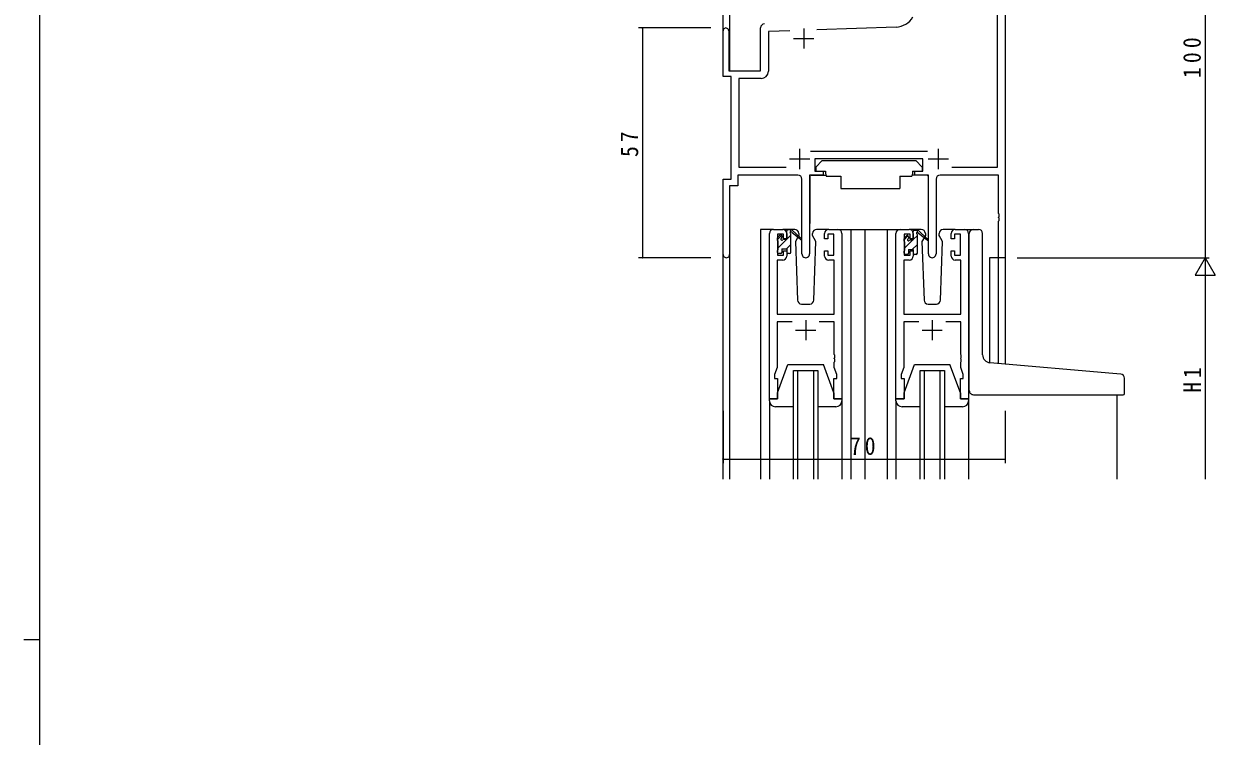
# Model space of a CAD drawing. Units: millimetres, scale not verified. Extents: x -594 to 539, y -420 to 386.
# Drawn here: x -594 to -298.4, y -17 to 159.8 of the extents above; entities that cross this region are included whole.
import ezdxf

# ---------------------------------------------------------------- set-up
doc = ezdxf.new("R2010")
doc.units = ezdxf.units.MM
doc.header["$LTSCALE"] = 2
for name, color, linetype, lineweight in [('0-1_YKK_ZWAK', 7, 'Continuous', 9), ('0-3_YKK_11', 7, 'Continuous', 9), ('0-4_YKK_12', 2, 'Continuous', 9), ('0-6_YKK_13', 4, 'Continuous', 9), ('0-7_YKK_D', 6, 'Continuous', 9)]:
    doc.layers.add(name, color=color, linetype=linetype, lineweight=lineweight)
doc.styles.add('ＭＳ ゴシック', font='')
doc.styles.get('ＭＳ ゴシック').set_extended_font_data('MS Gothic')

msp = doc.modelspace()

# ---------------------------------------------------------------- linework, layer by layer
at = {"layer": '0-1_YKK_ZWAK'}
for p, q in [((-590, -368), (-590, 382)), ((-594, 7), (-590, 7))]:
    msp.add_line(p, q, dxfattribs=at)
at = {"layer": '0-3_YKK_11'}
for p, q in [((-350.5, 201.741), (-350.5, 101.741)), ((-352.43, 124.171), (-352.43, 173.211)), ((-420.5, 146.741), (-420.5, 158.041)), ((-419.1, 158.041), (-419.1, 148.141)), ((-411.2, 148.141), (-411.2, 158.775)), ((-403.933, 158.064), (-409.27, 157.877)), ((-409.27, 157.877), (-409.27, 148.011)), ((-400.5, 158.641), (-400.5, 153.641)), ((-377.574, 158.984), (-397.21, 158.298)), ((-403, 156.141), (-398, 156.141)), ((-419.1, 148.141), (-411.2, 148.141)), ((-418.5, 146.741), (-420.5, 146.741)), ((-418.5, 121.241), (-418.5, 146.741)), ((-416.57, 146.211), (-416.57, 124.171)), ((-411.07, 146.211), (-416.57, 146.211)), ((-401.5, 128.741), (-401.5, 123.741)), ((-398.808, 128.171), (-369.793, 128.171)), ((-367.1, 128.741), (-367.1, 123.741)), ((-416.57, 124.171), (-404.851, 124.171)), ((-404, 126.241), (-399, 126.241)), ((-397.7, 126.241), (-397.7, 123.241)), ((-370.9, 126.241), (-397.7, 126.241)), ((-370.9, 123.241), (-370.9, 126.241)), ((-369.6, 126.241), (-364.6, 126.241)), ((-363.75, 124.171), (-352.43, 124.171)), ((-363.75, 124.171), (-352.43, 124.171)), ((-420.5, 121.241), (-418.5, 121.241)), ((-420.5, 102.556), (-420.5, 121.241)), ((-416.87, 122.241), (-416.87, 119.611)), ((-401.95, 122.241), (-416.87, 122.241)), ((-400.95, 102.691), (-400.95, 121.241)), ((-399.05, 122.241), (-399.05, 102.691)), ((-395.7, 122.241), (-399.05, 122.241)), ((-397.7, 123.241), (-395.7, 123.241)), ((-395.7, 123.241), (-395.7, 122.241)), ((-372.9, 123.241), (-370.9, 123.241)), ((-372.9, 122.241), (-372.9, 123.241)), ((-369.55, 122.241), (-372.9, 122.241)), ((-369.55, 102.691), (-369.55, 122.241)), ((-367.65, 121.241), (-367.65, 102.691)), ((-352.13, 122.241), (-366.65, 122.241)), ((-352.13, 112.699), (-352.13, 122.241)), ((-418.87, 119.611), (-418.87, 102.556)), ((-416.87, 119.611), (-418.87, 119.611)), ((-352.01, 112.516), (-352.13, 112.699)), ((-352.01, 111.966), (-352.01, 112.516)), ((-352.13, 111.783), (-352.01, 111.966)), ((-352.13, 111.699), (-352.13, 111.783)), ((-352.01, 111.516), (-352.13, 111.699)), ((-352.13, 110.783), (-352.01, 110.966)), ((-352.13, 101.741), (-352.13, 110.783)), ((-352.01, 110.966), (-352.01, 111.516)), ((-409, 66.741), (-409, 107.741)), ((-408, 108.741), (-405.7, 108.741)), ((-407, 107.541), (-407, 102.341)), ((-405.5, 107.541), (-407, 107.541)), ((-405.5, 106.441), (-405.5, 107.541)), ((-404.7, 106.441), (-405.5, 106.441)), ((-404.7, 107.741), (-404.7, 106.441)), ((-395.3, 106.441), (-395.3, 107.741)), ((-394.5, 106.441), (-395.3, 106.441)), ((-394.5, 107.541), (-394.5, 106.441)), ((-393, 107.541), (-394.5, 107.541)), ((-394.3, 108.741), (-392, 108.741)), ((-393, 102.341), (-393, 107.541)), ((-391, 107.741), (-391, 66.741)), ((-377.6, 66.741), (-377.6, 107.741)), ((-376.6, 108.741), (-374.3, 108.741)), ((-375.6, 107.541), (-375.6, 102.341)), ((-374.1, 107.541), (-375.6, 107.541)), ((-374.1, 106.441), (-374.1, 107.541)), ((-373.3, 106.441), (-374.1, 106.441)), ((-373.3, 107.741), (-373.3, 106.441)), ((-363.9, 106.441), (-363.9, 107.741)), ((-363.1, 106.441), (-363.9, 106.441)), ((-363.1, 107.541), (-363.1, 106.441)), ((-361.6, 107.541), (-363.1, 107.541)), ((-362.9, 108.741), (-360.6, 108.741)), ((-361.6, 102.341), (-361.6, 107.541)), ((-359.6, 107.741), (-359.6, 66.741)), ((-407.07, 101.141), (-407.07, 87.741)), ((-405.7, 101.141), (-407.07, 101.141)), ((-407, 102.341), (-405.5, 102.341)), ((-405.5, 103.441), (-404.7, 103.441)), ((-405.5, 102.341), (-405.5, 103.441)), ((-404.7, 103.441), (-404.7, 102.141)), ((-395.3, 103.441), (-394.5, 103.441)), ((-395.3, 102.141), (-395.3, 103.441)), ((-394.5, 103.441), (-394.5, 102.341)), ((-394.5, 102.341), (-393, 102.341)), ((-392.93, 101.141), (-394.3, 101.141)), ((-392.93, 87.741), (-392.93, 101.141)), ((-375.67, 101.141), (-375.67, 87.741)), ((-374.3, 101.141), (-375.67, 101.141)), ((-375.6, 102.341), (-374.1, 102.341)), ((-374.1, 103.441), (-373.3, 103.441)), ((-374.1, 102.341), (-374.1, 103.441)), ((-373.3, 103.441), (-373.3, 102.141)), ((-363.9, 103.441), (-363.1, 103.441)), ((-363.9, 102.141), (-363.9, 103.441)), ((-363.1, 103.441), (-363.1, 102.341)), ((-363.1, 102.341), (-361.6, 102.341)), ((-361.53, 101.141), (-362.9, 101.141)), ((-361.53, 87.741), (-361.53, 101.141)), ((-350.5, 101.741), (-352.13, 101.741)), ((-407.07, 87.741), (-392.93, 87.741)), ((-407.07, 85.811), (-407.07, 74.472)), ((-403.351, 85.811), (-407.07, 85.811)), ((-400, 86.241), (-400, 81.241)), ((-392.93, 85.811), (-396.65, 85.811)), ((-392.93, 77.699), (-392.93, 85.811)), ((-375.67, 87.741), (-361.53, 87.741)), ((-375.67, 85.811), (-375.67, 74.472)), ((-371.951, 85.811), (-375.67, 85.811)), ((-368.6, 86.241), (-368.6, 81.241)), ((-361.53, 85.811), (-365.25, 85.811)), ((-361.53, 77.699), (-361.53, 85.811)), ((-402.5, 83.741), (-397.5, 83.741)), ((-371.1, 83.741), (-366.1, 83.741)), ((-392.81, 77.516), (-392.93, 77.699)), ((-392.93, 76.783), (-392.81, 76.966)), ((-392.81, 76.966), (-392.81, 77.516)), ((-361.41, 77.516), (-361.53, 77.699)), ((-361.53, 76.783), (-361.41, 76.966)), ((-361.41, 76.966), (-361.41, 77.516)), ((-407.07, 74.472), (-407.7, 72.741)), ((-392.93, 76.699), (-392.93, 76.783)), ((-392.81, 76.516), (-392.93, 76.699)), ((-392.93, 75.783), (-392.81, 75.966)), ((-392.93, 74.472), (-392.93, 75.783)), ((-392.3, 72.741), (-392.93, 74.472)), ((-392.81, 75.966), (-392.81, 76.516)), ((-375.67, 74.472), (-376.3, 72.741)), ((-361.53, 76.699), (-361.53, 76.783)), ((-361.41, 76.516), (-361.53, 76.699)), ((-361.53, 75.783), (-361.41, 75.966)), ((-361.53, 74.472), (-361.53, 75.783)), ((-360.9, 72.741), (-361.53, 74.472)), ((-361.41, 75.966), (-361.41, 76.516)), ((-407.7, 72.741), (-407.7, 71.741)), ((-407.7, 71.741), (-407, 71.741)), ((-407, 71.741), (-407, 66.741)), ((-393, 71.741), (-392.3, 71.741)), ((-393, 66.741), (-393, 71.741)), ((-392.3, 71.741), (-392.3, 72.741)), ((-376.3, 72.741), (-376.3, 71.741)), ((-376.3, 71.741), (-375.6, 71.741)), ((-375.6, 71.741), (-375.6, 66.741)), ((-361.6, 71.741), (-360.9, 71.741)), ((-361.6, 66.741), (-361.6, 71.741)), ((-360.9, 71.741), (-360.9, 72.741)), ((-407, 66.741), (-409, 66.741)), ((-391, 66.741), (-393, 66.741)), ((-375.6, 66.741), (-377.6, 66.741)), ((-359.6, 66.741), (-361.6, 66.741))]:
    msp.add_line(p, q, dxfattribs=at)
for centre, radius, start, end in [((-410.2, 158.775), 1, 91.99997, 179.99998), ((-377.748, 163.981), 5, 272, 330), ((-419.8, 158.041), 0.7, 359.99998, 180), ((-411.07, 148.011), 1.8, 270, 359.99998), ((-401.95, 121.241), 1, 0, 89.99998), ((-366.65, 121.241), 1, 90, 179.99998), ((-408, 107.741), 1, 90, 179.99998), ((-405.7, 107.741), 1, 0, 89.99998), ((-394.3, 107.741), 1, 90, 179.99998), ((-392, 107.741), 1, 0, 89.99998), ((-376.6, 107.741), 1, 90, 179.99998), ((-374.3, 107.741), 1, 0, 89.99998), ((-362.9, 107.741), 1, 90, 179.99998), ((-360.6, 107.741), 1, 0, 89.99998), ((-419.685, 102.556), 0.815, 179.99998, 0), ((-405.7, 102.141), 1, 270, 359.99998), ((-400, 102.691), 0.95, 179.99998, 0), ((-394.3, 102.141), 1, 180, 269.99998), ((-374.3, 102.141), 1, 270, 359.99998), ((-368.6, 102.691), 0.95, 179.99998, 0), ((-362.9, 102.141), 1, 180, 269.99998)]:
    msp.add_arc(centre, radius, start, end, dxfattribs=at)
at = {"layer": '0-4_YKK_12'}
for p, q in [((-420.5, 158.041), (-420.5, 265.741)), ((-418.87, 265.741), (-418.87, 148.141)), ((-411.2, 108.741), (-411.2, 46.741)), ((-408, 108.741), (-411.2, 108.741)), ((-393.15, 108.741), (-385.3, 108.741)), ((-388.8, 108.741), (-388.8, 46.741)), ((-385.3, 108.741), (-376.6, 108.741)), ((-385.3, 108.741), (-385.3, 46.741)), ((-379.8, 108.741), (-379.8, 46.741)), ((-360.6, 108.741), (-357.4, 108.741)), ((-420.5, 46.741), (-420.5, 102.556)), ((-418.87, 102.556), (-418.87, 46.741)), ((-354.4, 101.741), (-354.4, 75.676)), ((-350.5, 101.741), (-354.4, 101.741)), ((-352.13, 75.473), (-352.13, 101.741)), ((-350.5, 101.741), (-350.5, 75.331)), ((-403, 73.741), (-397, 73.741)), ((-403, 46.741), (-403, 73.741)), ((-402, 73.741), (-402, 46.741)), ((-398, 46.741), (-398, 73.741)), ((-397, 73.741), (-397, 46.741)), ((-371.6, 73.741), (-365.6, 73.741)), ((-371.6, 46.741), (-371.6, 73.741)), ((-370.6, 73.741), (-370.6, 46.741)), ((-366.6, 46.741), (-366.6, 73.741)), ((-365.6, 73.741), (-365.6, 46.741)), ((-322.8, 67.74), (-322.8, 46.741))]:
    msp.add_line(p, q, dxfattribs=at)
at = {"layer": '0-6_YKK_13'}
for p, q in [((-395.898, 125.841), (-372.698, 125.841)), ((-398.948, 121.941), (-398.948, 110.241)), ((-398.648, 122.241), (-395.01, 122.241)), ((-397.498, 123.241), (-395.098, 123.241)), ((-395.098, 123.241), (-395.098, 122.741)), ((-395.098, 122.741), (-394.957, 121.941)), ((-394.957, 121.941), (-391.298, 121.941)), ((-391.298, 121.941), (-391.298, 118.941)), ((-376.639, 121.941), (-376.639, 118.941)), ((-376.639, 121.941), (-373.639, 121.941)), ((-373.498, 122.741), (-373.639, 121.941)), ((-369.953, 122.24), (-373.591, 122.24)), ((-373.498, 123.241), (-373.498, 122.741)), ((-373.498, 123.241), (-371.098, 123.241)), ((-369.653, 121.94), (-369.654, 110.241)), ((-391.298, 118.941), (-376.639, 118.941)), ((-407, 106.235), (-405.941, 107.293)), ((-407, 106.041), (-407, 106.641)), ((-406.912, 106.853), (-406.412, 107.353)), ((-406.8, 104.19), (-403.7, 107.29)), ((-405.9, 107.141), (-405.9, 106.802)), ((-402.714, 108.741), (-405.7, 108.741)), ((-404.7, 106.341), (-404.7, 108.441)), ((-404.676, 108.559), (-404.517, 108.717)), ((-404.4, 108.741), (-403.609, 108.741)), ((-403.7, 108.241), (-403.7, 108.741)), ((-403.7, 103.041), (-403.7, 107.641)), ((-403.416, 108.671), (-401.234, 106.623)), ((-401.266, 106.278), (-403.406, 107.975)), ((-401.942, 106.814), (-402.543, 105.774)), ((-401.696, 107.241), (-401.765, 107.121)), ((-401.714, 107.776), (-401.696, 107.241)), ((-398.305, 107.241), (-398.287, 107.776)), ((-397.458, 105.774), (-398.305, 107.241)), ((-397.458, 105.774), (-398.305, 107.241)), ((-394.3, 108.741), (-397.287, 108.741)), ((-375.6, 106.204), (-374.621, 107.182)), ((-375.6, 105.841), (-375.6, 106.441)), ((-375.512, 106.653), (-375.012, 107.153)), ((-374.5, 106.941), (-374.5, 106.602)), ((-371.314, 108.741), (-374.3, 108.741)), ((-373.3, 106.141), (-373.3, 108.241)), ((-373.3, 106.259), (-372.3, 107.259)), ((-373, 108.541), (-372.209, 108.541)), ((-372.3, 108.041), (-372.3, 108.541)), ((-372.3, 102.841), (-372.3, 107.441)), ((-372.016, 108.47), (-369.834, 106.423)), ((-369.866, 106.078), (-372.006, 107.775)), ((-370.622, 106.677), (-371.143, 105.774)), ((-370.296, 107.241), (-370.44, 106.991)), ((-370.314, 107.776), (-370.296, 107.241)), ((-366.905, 107.241), (-366.887, 107.776)), ((-366.756, 106.983), (-366.905, 107.241)), ((-366.058, 105.774), (-366.905, 107.241)), ((-362.9, 108.741), (-365.887, 108.741)), ((-358.4, 108.741), (-357.1, 108.741)), ((-356.1, 77.653), (-356.1, 107.741)), ((-407, 103.041), (-407, 103.541)), ((-406.8, 103.741), (-406.8, 105.841)), ((-405.9, 103.941), (-404.7, 103.941)), ((-405.9, 103.941), (-405.9, 103.041)), ((-405.439, 106.341), (-404.7, 106.341)), ((-404.803, 103.941), (-403.7, 105.045)), ((-404.7, 103.941), (-404.7, 103.041)), ((-402.543, 105.774), (-402.034, 91.206)), ((-397.967, 91.206), (-397.458, 105.774)), ((-375.4, 104.159), (-373.418, 106.141)), ((-375.4, 103.541), (-375.4, 105.641)), ((-374.5, 103.741), (-373.3, 103.741)), ((-374.5, 103.741), (-374.5, 102.841)), ((-374.039, 106.141), (-373.3, 106.141)), ((-373.572, 103.741), (-372.3, 105.014)), ((-373.3, 103.741), (-373.3, 102.841)), ((-371.143, 105.774), (-370.634, 91.206)), ((-366.567, 91.206), (-366.058, 105.774)), ((-406.2, 102.741), (-406.7, 102.741)), ((-404, 102.741), (-404.4, 102.741)), ((-375.6, 102.841), (-375.6, 103.341)), ((-374.8, 102.541), (-375.3, 102.541)), ((-374.771, 102.542), (-374.501, 102.812)), ((-372.6, 102.541), (-373, 102.541)), ((-372.515, 102.553), (-372.312, 102.756)), ((-401.035, 90.241), (-398.966, 90.241)), ((-369.635, 90.241), (-367.566, 90.241)), ((-407, 68.241), (-404.4, 75.241)), ((-404.4, 75.241), (-395.6, 75.241)), ((-393, 68.241), (-395.6, 75.241)), ((-375.6, 68.241), (-373, 75.241)), ((-373, 75.241), (-364.2, 75.241)), ((-361.6, 68.241), (-364.2, 75.241)), ((-323.813, 72.996), (-354.275, 75.661)), ((-321.813, 72.821), (-323.813, 72.996)), ((-320.9, 68.041), (-320.9, 71.825)), ((-407, 66.741), (-407, 68.241)), ((-393, 68.241), (-393, 66.741)), ((-375.6, 66.741), (-375.6, 68.241)), ((-361.6, 68.241), (-361.6, 66.741)), ((-409, 66.741), (-407, 66.741)), ((-409, 66.241), (-409, 66.741)), ((-409, 66.241), (-409, 46.741)), ((-393, 66.741), (-391, 66.741)), ((-391, 66.741), (-391, 66.241)), ((-391, 66.241), (-391, 46.741)), ((-377.6, 66.741), (-375.6, 66.741)), ((-377.6, 66.241), (-377.6, 66.741)), ((-377.6, 66.241), (-377.6, 46.741)), ((-361.6, 66.741), (-359.6, 66.741)), ((-359.6, 66.741), (-359.6, 66.241)), ((-359.6, 66.241), (-359.6, 46.741)), ((-358.4, 67.741), (-321.2, 67.741)), ((-403, 64.741), (-407.5, 64.741)), ((-392.5, 64.741), (-397, 64.741)), ((-371.6, 64.741), (-376.1, 64.741)), ((-361.1, 64.741), (-365.6, 64.741))]:
    msp.add_line(p, q, dxfattribs=at)
for points in [[(-395.898, 125.841), (-397.498, 124.241), (-397.498, 123.241)], [(-372.698, 125.841), (-371.098, 124.241), (-371.098, 123.241)], [(-359.4, 68.741), (-359.4, 76.109), (-359.4, 107.741)]]:
    msp.add_lwpolyline(points, dxfattribs=at)
for centre, radius, start, end in [((-398.648, 121.941), 0.3, 90, 180), ((-369.953, 121.94), 0.3, 359.99646, 89.99646), ((-406.7, 106.641), 0.3, 134.99998, 180), ((-406.2, 107.141), 0.3, 0, 134.99998), ((-405.9, 106.341), 0.25, 123.05573, 326.94426), ((-406.2, 106.802), 0.3, 303.05573, 0), ((-404.4, 108.441), 0.3, 90, 180), ((-403.7, 108.041), 0.2, 20.88332, 233.1301), ((-404, 107.641), 0.3, 0, 53.1301), ((-403.609, 108.441), 0.3, 49.8974, 90), ((-403.233, 108.219), 0.3, 200.88332, 234.62001), ((-402.714, 107.741), 1, 2, 90), ((-401.15, 106.441), 0.2, 234.62001, 114.62001), ((-397.287, 107.741), 1, 90, 177.99998), ((-375.3, 106.441), 0.3, 134.99998, 180), ((-374.8, 106.941), 0.3, 0, 134.99998), ((-374.8, 106.602), 0.3, 303.05573, 0), ((-373, 108.241), 0.3, 90, 180), ((-372.3, 107.841), 0.2, 20.88332, 233.1301), ((-372.6, 107.441), 0.3, 0, 53.1301), ((-372.209, 108.241), 0.3, 49.8974, 90), ((-371.833, 108.019), 0.3, 200.88332, 234.62001), ((-371.314, 107.741), 1, 2, 90), ((-369.75, 106.241), 0.2, 234.62001, 114.62001), ((-365.887, 107.741), 1, 90, 177.99998), ((-358.4, 107.741), 1, 90, 180), ((-357.1, 107.741), 1, 0, 90), ((-406.8, 106.041), 0.2, 180, 270), ((-406.8, 103.541), 0.2, 90, 180), ((-405.439, 106.041), 0.3, 90, 146.94426), ((-375.4, 105.841), 0.2, 180, 270), ((-375.4, 103.341), 0.2, 90, 180), ((-374.5, 106.141), 0.25, 123.05573, 326.94426), ((-374.039, 105.841), 0.3, 90, 146.94426), ((-406.7, 103.041), 0.3, 180, 270), ((-406.2, 103.041), 0.3, 270, 0), ((-404.4, 103.041), 0.3, 180, 270), ((-404, 103.041), 0.3, 270, 0), ((-375.3, 102.841), 0.3, 180, 270), ((-374.8, 102.841), 0.3, 270, 0), ((-373, 102.841), 0.3, 180, 270), ((-372.6, 102.841), 0.3, 270, 0), ((-401.035, 91.241), 1, 182, 270), ((-398.966, 91.241), 1, 270, 357.99998), ((-369.635, 91.241), 1, 182, 270), ((-367.566, 91.241), 1, 270, 357.99998), ((-354.1, 77.653), 2, 180, 265), ((-321.9, 71.825), 1, 0, 85), ((-358.4, 68.741), 1, 180, 224.427), ((-358.4, 68.741), 1, 224.427, 270), ((-321.2, 68.041), 0.3, 270, 0), ((-407.5, 66.241), 1.5, 180, 270), ((-392.5, 66.241), 1.5, 270, 0), ((-376.1, 66.241), 1.5, 180, 270), ((-361.1, 66.241), 1.5, 270, 0)]:
    msp.add_arc(centre, radius, start, end, dxfattribs=at)
at = {"layer": '0-7_YKK_D'}
for p, q in [((-300.9, 201.741), (-300.9, 101.741)), ((-423.5, 158.741), (-441.5, 158.741)), ((-440.5, 158.741), (-440.5, 101.741)), ((-423.5, 101.741), (-441.5, 101.741)), ((-347.5, 101.741), (-299.9, 101.741)), ((-318.8, 101.741), (-299.9, 101.741)), ((-300.9, 101.741), (-303.4, 97.411)), ((-300.9, 101.741), (-300.9, 93.081)), ((-300.9, 101.741), (-298.4, 97.411)), ((-303.4, 97.411), (-298.4, 97.411)), ((-300.9, 96.741), (-300.9, 46.741)), ((-420.5, 63.741), (-420.5, 50.741)), ((-350.5, 63.741), (-350.5, 50.741)), ((-420.5, 51.741), (-350.5, 51.741))]:
    msp.add_line(p, q, dxfattribs=at)
for centre, start, end in [((-440.5, 158.741), 90, 270), ((-440.5, 158.741), 270, 90), ((-440.5, 101.741), 90, 270), ((-440.5, 101.741), 270, 90), ((-420.5, 51.741), 0, 180), ((-420.5, 51.741), 180, 0), ((-350.5, 51.741), 0, 180), ((-350.5, 51.741), 180, 0)]:
    msp.add_arc(centre, 0.106, start, end, dxfattribs=at)

# ---------------------------------------------------------------- texts
at = {"layer": '0-7_YKK_D', "color": 7, "char_height": 4.399, "attachment_point": 7, "rotation": 90, "style": 'ＭＳ ゴシック'}
for s, insert in [('\\T1.38;\\W0.9;100', (-301.9, 146.301)), ('\\T1.36;\\W0.9;57', (-441.5, 126.721)), ('\\T1.36;\\W0.9;H1', (-301.9, 68.221))]:
    msp.add_mtext(s, dxfattribs=dict(at, insert=insert))
at = {"layer": '0-7_YKK_D', "color": 7, "insert": (-389.02, 52.741), "char_height": 4.399, "attachment_point": 7, "style": 'ＭＳ ゴシック'}
msp.add_mtext('\\T1.36;\\W0.9;70', dxfattribs=at)

doc.saveas('drawing.dxf')
